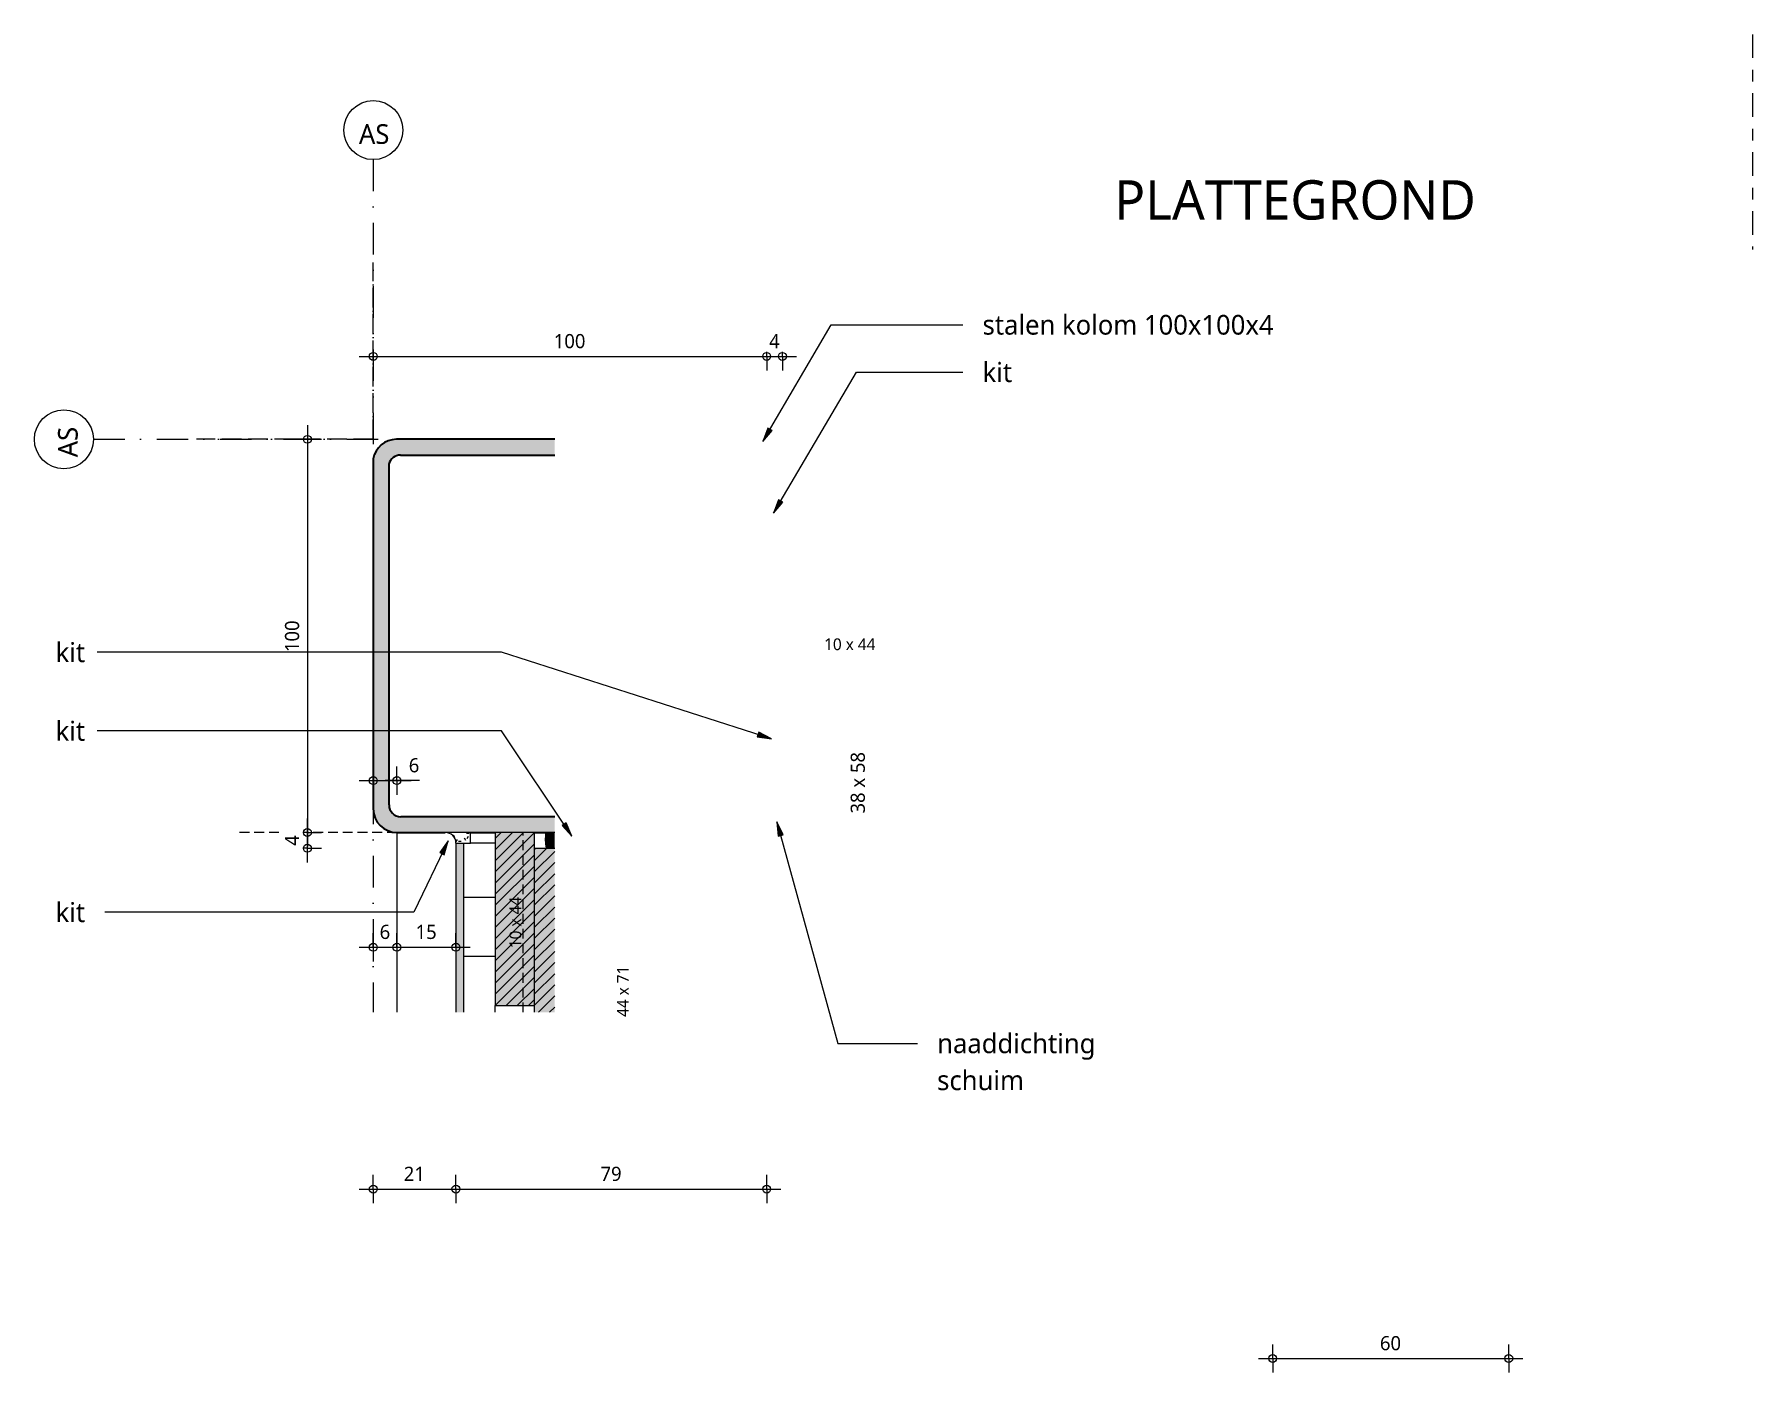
# Model space of a CAD drawing. Header units: millimetres. Extents: x 2457 to 4349, y 3067 to 7524.
# Drawn here: x 2690.7 to 3127.5, y 7184.1 to 7524.4 of the extents above; entities that cross this region are included whole.
import ezdxf

# ---------------------------------------------------------------- set-up
doc = ezdxf.new("R2010")
doc.units = ezdxf.units.MM
for name, pattern in [('MV_center', [15, 6, -3, 3, -3]), ('MV_hartlijn_staal', [6.6, 5, -0.8, 0, -0.8]), ('MV_hidden', [3.75, 2.5, -1.25]), ('MV_stramien', [16, 8, -4, 0, -4])]:
    doc.linetypes.add(name, pattern=pattern)
for name, color, linetype, lineweight in [('A-ANNO-DIMS', 211, 'Continuous', 13), ('A-ANNO-DIMS-2', 211, 'Continuous', 13), ('A-ANNO-NOTE', 131, 'Continuous', 18), ('A-DETL', 90, 'Continuous', 13), ('A-DETL-GENF', 92, 'Continuous', 18), ('A-DETL-MEDM', 33, 'Continuous', 25), ('G-ANNO-TEXT', 231, 'Continuous', 13)]:
    doc.layers.add(name, color=color, linetype=linetype, lineweight=lineweight)
doc.styles.add('Segoe UI', font='segoeui.ttf', dxfattribs={"height": 3})
doc.styles.add('Segoe UI_1', font='segoeui.ttf', dxfattribs={"height": 3.6})
doc.styles.add('Segoe UI_3', font='segoeui.ttf', dxfattribs={"height": 5})
doc.styles.add('Segoe UI_4', font='segoeui.ttf', dxfattribs={"height": 10})
doc.dimstyles.new('1_8_mm', dxfattribs={"dimscale": 304.8, "dimtxt": 3.77051, "dimasz": 0.006562, "dimexe": 0.011811, "dimexo": 0.0625, "dimgap": 0.003281, "dimtad": 1, "dimdec": 0, "dimzin": 0, "dimdsep": 46, "dimtxsty": 'Segoe UI_1', "dimblk1": 'DOTBLANK', "dimblk2": 'DOTBLANK', "dimsah": 1, "dimcen": 0.09, "dimdle": 0.011811, "dimazin": 0, "dimtfac": 1, "dimtdec": 4, "dimtix": 1, "dimtmove": 0, "dimatfit": 3, "dimfxl": 0.011811, "dimfxlon": 1, "dimtvp": 1, "dimtfill": 1, "dimtolj": 1, "dimtzin": 0, "dimarcsym": 2})
doc.dimstyles.new('1_8_mm_1', dxfattribs={"dimscale": 304.8, "dimtxt": 3.77051, "dimasz": 0.006562, "dimexe": 0.011811, "dimexo": 0.0625, "dimgap": 0.003281, "dimtad": 1, "dimdec": 0, "dimzin": 0, "dimdsep": 46, "dimtxsty": 'Segoe UI_1', "dimblk1": 'DOTBLANK', "dimblk2": 'DOTBLANK', "dimsah": 1, "dimcen": 0.09, "dimdle": 0.011811, "dimazin": 0, "dimtfac": 1, "dimtdec": 4, "dimtix": 1, "dimtmove": 1, "dimatfit": 3, "dimfxl": 0.011811, "dimfxlon": 1, "dimtvp": 1, "dimtfill": 1, "dimtolj": 1, "dimtzin": 0, "dimarcsym": 2})

# ---------------------------------------------------------------- blocks, each defined once
blk = doc.blocks.new('00 plaatmateriaal1 - d_10 mm-3252134-Details Strandbaak Strandhuis 2_0')
at = {"layer": 'A-DETL-GENF', "lineweight": 13}
h = blk.add_hatch(dxfattribs=at)
h.set_pattern_fill('FP_1', color=256, style=0, pattern_type=2)
h.set_pattern_definition([(270, (0, 0), (-15, -9e-16), [])])
h.paths.add_polyline_path([(219.9, 8), (219.9, 0), (262.92, 0), (262.92, 8), (221.59, 8)])
at = {"layer": 'A-DETL-MEDM', "lineweight": 18}
for p, q in [((262.92, 0), (262.92, 6.25)), ((219.9, 0), (221.59, 0))]:
    blk.add_line(p, q, dxfattribs=at)
blk = doc.blocks.new('00 hout_rechthoekig_sls - Vuren 10x44-V1-Details Strandbaak Strandhuis 2_0')
at = {"layer": 'A-DETL-GENF', "lineweight": 13}
blk.add_hatch(color=256, dxfattribs=at).paths.add_polyline_path([(44, 10), (0, 10), (0, 0), (44, 0)])
at = {"layer": 'A-DETL-MEDM', "lineweight": 13}
h = blk.add_hatch(dxfattribs=at)
h.set_pattern_fill('FP_5', color=256, style=0, pattern_type=2)
h.set_pattern_definition([(135, (7321.405, -2807.885), (-1.41421356, -1.41421356), [])])
h.paths.add_polyline_path([(44, 10), (0, 10), (0, 0), (44, 0)])
at = {"layer": 'A-DETL-MEDM', "lineweight": 18}
for p, q in [((3.97, 10), (0, 10)), ((0, 10), (0, 0)), ((3.97, 10), (0, 10)), ((44, 10), (3.97, 10)), ((44, 10), (3.97, 10)), ((44, 0), (44, 10)), ((44, 0), (44, 10)), ((44, 0), (44, 10)), ((0, 0), (44, 0))]:
    blk.add_line(p, q, dxfattribs=at)
blk = doc.blocks.new('NLRS_00_DI_maskeer - Type 1-4234786-Details Strandbaak Strandhuis 2_0')
at = {"layer": 'A-DETL-GENF', "linetype": 'MV_center'}
blk.add_line((-100, 0), (-45.26, 0), dxfattribs=at)
blk = doc.blocks.new('00 hout_rechthoekig_sls - Vuren 44x71-3186835-Details Strandbaak Strandhuis 2_0')
at = {"layer": 'A-DETL-GENF', "lineweight": 13}
blk.add_hatch(color=256, dxfattribs=at).paths.add_polyline_path([(41.72, -38.87), (0, -38.87), (0, -44), (41.72, -44), (41.72, -40.43)])
at = {"layer": 'A-DETL-MEDM', "lineweight": 13}
h = blk.add_hatch(dxfattribs=at)
h.set_pattern_fill('FP_8', color=256, style=0, pattern_type=2)
h.set_pattern_definition([(135, (7317.43, -2861.885), (-1.41421356, -1.41421356), [])])
h.paths.add_polyline_path([(41.72, -38.87), (0, -38.87), (0, -44), (41.72, -44), (41.72, -40.43)])
at = {"layer": 'A-DETL-MEDM', "lineweight": 18}
for p, q in [((0, -41.03), (0, -38.87)), ((0, -44), (0, -41.03)), ((41.72, -44), (0, -44)), ((41.72, -44), (0, -44))]:
    blk.add_line(p, q, dxfattribs=at)
blk = doc.blocks.new('DIMBLOCK9-Details Strandbaak Strandhuis 2_0')
at = {"layer": 'A-ANNO-DIMS-2'}
for p, q in [((2760.14, 7425.03), (2760.14, 7317.83)), ((2760.14, 7421.43), (2756.54, 7421.43)), ((2760.14, 7421.43), (2763.74, 7421.43)), ((2760.14, 7321.43), (2756.54, 7321.43)), ((2760.14, 7321.43), (2763.74, 7321.43))]:
    blk.add_line(p, q, dxfattribs=at)
for centre in [(2760.14, 7421.43), (2760.14, 7321.43)]:
    blk.add_circle(centre, 1, dxfattribs=at)
at = {"layer": 'A-ANNO-DIMS-2', "color": 0, "insert": (2754.44, 7367.32), "char_height": 3.6, "width": 9.8719, "attachment_point": 1, "rotation": 90, "line_spacing_factor": 1.142579, "style": 'Segoe UI_1', "bg_fill": 3, "box_fill_scale": 1.25, "bg_fill_color": 9, "bg_fill_true_color": 13158600, "bg_fill_transparency": 0}
blk.add_mtext('100', dxfattribs=at)
blk = doc.blocks.new('_DotBlank')
at = {"color": 0, "linetype": 'ByBlock', "lineweight": -2}
blk.add_line((-0.5, 0), (-1, 0), dxfattribs=at)
blk.add_circle((0, 0), 0.5, dxfattribs=at)
blk = doc.blocks.new('DIMBLOCK25-Details Strandbaak Strandhuis 2_0')
at = {"layer": 'A-ANNO-DIMS-2'}
for p, q in [((2773.29, 7442.51), (2880.49, 7442.51)), ((2776.89, 7442.51), (2776.89, 7446.11)), ((2776.89, 7442.51), (2776.89, 7438.91)), ((2876.89, 7442.51), (2876.89, 7446.11)), ((2876.89, 7442.51), (2876.89, 7438.91))]:
    blk.add_line(p, q, dxfattribs=at)
for centre in [(2776.89, 7442.51), (2876.89, 7442.51)]:
    blk.add_circle(centre, 1, dxfattribs=at)
at = {"layer": 'A-ANNO-DIMS-2', "color": 0, "insert": (2822.77, 7448.21), "char_height": 3.6, "width": 9.8719, "attachment_point": 1, "line_spacing_factor": 1.142579, "style": 'Segoe UI_1', "bg_fill": 3, "box_fill_scale": 1.25, "bg_fill_color": 9, "bg_fill_true_color": 13158600, "bg_fill_transparency": 0}
blk.add_mtext('100', dxfattribs=at)
blk = doc.blocks.new('DIMBLOCK30-Details Strandbaak Strandhuis 2_0')
at = {"layer": 'A-ANNO-DIMS-2'}
for p, q in [((2776.89, 7334.63), (2776.89, 7338.23)), ((2782.89, 7334.63), (2782.89, 7338.23)), ((2773.29, 7334.63), (2786.49, 7334.63)), ((2776.89, 7334.63), (2776.89, 7331.03)), ((2781.91, 7334.63), (2779.89, 7334.63)), ((2788.65, 7334.63), (2781.91, 7334.63)), ((2782.89, 7334.63), (2782.89, 7331.03))]:
    blk.add_line(p, q, dxfattribs=at)
for centre in [(2776.89, 7334.63), (2782.89, 7334.63)]:
    blk.add_circle(centre, 1, dxfattribs=at)
at = {"layer": 'A-ANNO-DIMS-2', "color": 0, "insert": (2785.91, 7340.33), "char_height": 3.6, "width": 3.2906, "attachment_point": 1, "line_spacing_factor": 1.142579, "style": 'Segoe UI_1', "bg_fill": 3, "box_fill_scale": 1.25, "bg_fill_color": 9, "bg_fill_true_color": 13158600, "bg_fill_transparency": 0}
blk.add_mtext('6', dxfattribs=at)
blk = doc.blocks.new('DIMBLOCK36-Details Strandbaak Strandhuis 2_0')
at = {"layer": 'A-ANNO-DIMS-2'}
for p, q in [((2776.89, 7230.73), (2776.89, 7234.33)), ((2797.89, 7230.73), (2797.89, 7234.33)), ((2773.29, 7230.73), (2797.89, 7230.73)), ((2776.89, 7230.73), (2776.89, 7227.13)), ((2797.89, 7230.73), (2797.89, 7227.13))]:
    blk.add_line(p, q, dxfattribs=at)
for centre in [(2776.89, 7230.73), (2797.89, 7230.73)]:
    blk.add_circle(centre, 1, dxfattribs=at)
at = {"layer": 'A-ANNO-DIMS-2', "color": 0, "insert": (2784.64, 7236.42), "char_height": 3.6, "width": 6.5813, "attachment_point": 1, "line_spacing_factor": 1.142579, "style": 'Segoe UI_1', "bg_fill": 3, "box_fill_scale": 1.25, "bg_fill_color": 9, "bg_fill_true_color": 13158600, "bg_fill_transparency": 0}
blk.add_mtext('21', dxfattribs=at)
blk = doc.blocks.new('DIMBLOCK37-Details Strandbaak Strandhuis 2_0')
at = {"layer": 'A-ANNO-DIMS-2'}
for p, q in [((2797.89, 7230.73), (2797.89, 7234.33)), ((2876.89, 7230.73), (2876.89, 7234.33)), ((2797.89, 7230.73), (2880.49, 7230.73)), ((2797.89, 7230.73), (2797.89, 7227.13)), ((2876.89, 7230.73), (2876.89, 7227.13))]:
    blk.add_line(p, q, dxfattribs=at)
for centre in [(2797.89, 7230.73), (2876.89, 7230.73)]:
    blk.add_circle(centre, 1, dxfattribs=at)
at = {"layer": 'A-ANNO-DIMS-2', "color": 0, "insert": (2834.64, 7236.42), "char_height": 3.6, "width": 6.5813, "attachment_point": 1, "line_spacing_factor": 1.142579, "style": 'Segoe UI_1', "bg_fill": 3, "box_fill_scale": 1.25, "bg_fill_color": 9, "bg_fill_true_color": 13158600, "bg_fill_transparency": 0}
blk.add_mtext('79', dxfattribs=at)
blk = doc.blocks.new('DIMBLOCK38-Details Strandbaak Strandhuis 2_0')
at = {"layer": 'A-ANNO-DIMS-2'}
for p, q in [((2776.89, 7292.25), (2776.89, 7295.85)), ((2782.89, 7292.25), (2782.89, 7295.85)), ((2773.29, 7292.25), (2782.89, 7292.25)), ((2776.89, 7292.25), (2776.89, 7288.65)), ((2782.89, 7292.25), (2782.89, 7288.65))]:
    blk.add_line(p, q, dxfattribs=at)
for centre in [(2776.89, 7292.25), (2782.89, 7292.25)]:
    blk.add_circle(centre, 1, dxfattribs=at)
at = {"layer": 'A-ANNO-DIMS-2', "color": 0, "insert": (2778.51, 7297.95), "char_height": 3.6, "width": 3.2906, "attachment_point": 1, "line_spacing_factor": 1.142579, "style": 'Segoe UI_1', "bg_fill": 3, "box_fill_scale": 1.25, "bg_fill_color": 9, "bg_fill_true_color": 13158600, "bg_fill_transparency": 0}
blk.add_mtext('6', dxfattribs=at)
blk = doc.blocks.new('DIMBLOCK39-Details Strandbaak Strandhuis 2_0')
at = {"layer": 'A-ANNO-DIMS-2'}
for p, q in [((2782.89, 7292.25), (2782.89, 7295.85)), ((2797.89, 7292.25), (2797.89, 7295.85)), ((2782.89, 7292.25), (2801.49, 7292.25)), ((2782.89, 7292.25), (2782.89, 7288.65)), ((2797.89, 7292.25), (2797.89, 7288.65))]:
    blk.add_line(p, q, dxfattribs=at)
for centre in [(2782.89, 7292.25), (2797.89, 7292.25)]:
    blk.add_circle(centre, 1, dxfattribs=at)
at = {"layer": 'A-ANNO-DIMS-2', "color": 0, "insert": (2787.64, 7297.95), "char_height": 3.6, "width": 6.5813, "attachment_point": 1, "line_spacing_factor": 1.142579, "style": 'Segoe UI_1', "bg_fill": 3, "box_fill_scale": 1.25, "bg_fill_color": 9, "bg_fill_true_color": 13158600, "bg_fill_transparency": 0}
blk.add_mtext('15', dxfattribs=at)
blk = doc.blocks.new('DIMBLOCK53-Details Strandbaak Strandhuis 2_0')
at = {"layer": 'A-ANNO-DIMS-2'}
for p, q in [((2760.14, 7313.83), (2760.14, 7325.03)), ((2760.14, 7321.43), (2756.54, 7321.43)), ((2760.14, 7321.43), (2763.74, 7321.43)), ((2760.14, 7317.43), (2756.54, 7317.43)), ((2760.14, 7317.43), (2763.74, 7317.43))]:
    blk.add_line(p, q, dxfattribs=at)
for centre in [(2760.14, 7321.43), (2760.14, 7317.43)]:
    blk.add_circle(centre, 1, dxfattribs=at)
at = {"layer": 'A-ANNO-DIMS-2', "color": 0, "insert": (2754.44, 7318.06), "char_height": 3.6, "width": 3.2906, "attachment_point": 1, "rotation": 90, "line_spacing_factor": 1.142579, "style": 'Segoe UI_1', "bg_fill": 3, "box_fill_scale": 1.25, "bg_fill_color": 9, "bg_fill_true_color": 13158600, "bg_fill_transparency": 0}
blk.add_mtext('4', dxfattribs=at)
blk = doc.blocks.new('DIMBLOCK54-Details Strandbaak Strandhuis 2_0')
at = {"layer": 'A-ANNO-DIMS-2'}
for p, q in [((2873.29, 7442.51), (2884.49, 7442.51)), ((2876.89, 7442.51), (2876.89, 7446.11)), ((2876.89, 7442.51), (2876.89, 7438.91)), ((2880.89, 7442.51), (2880.89, 7446.11)), ((2880.89, 7442.51), (2880.89, 7438.91))]:
    blk.add_line(p, q, dxfattribs=at)
for centre in [(2876.89, 7442.51), (2880.89, 7442.51)]:
    blk.add_circle(centre, 1, dxfattribs=at)
at = {"layer": 'A-ANNO-DIMS-2', "color": 0, "insert": (2877.51, 7448.21), "char_height": 3.6, "width": 3.2906, "attachment_point": 1, "line_spacing_factor": 1.142579, "style": 'Segoe UI_1', "bg_fill": 3, "box_fill_scale": 1.25, "bg_fill_color": 9, "bg_fill_true_color": 13158600, "bg_fill_transparency": 0}
blk.add_mtext('4', dxfattribs=at)
blk = doc.blocks.new('DIMBLOCK68-Details Strandbaak Strandhuis 2_0')
at = {"layer": 'A-ANNO-DIMS-2'}
for p, q in [((3005.51, 7187.65), (3005.51, 7191.25)), ((3065.51, 7187.65), (3065.51, 7191.25)), ((3001.91, 7187.65), (3069.11, 7187.65)), ((3005.51, 7187.65), (3005.51, 7184.05)), ((3065.51, 7187.65), (3065.51, 7184.05))]:
    blk.add_line(p, q, dxfattribs=at)
for centre in [(3005.51, 7187.65), (3065.51, 7187.65)]:
    blk.add_circle(centre, 1, dxfattribs=at)
at = {"layer": 'A-ANNO-DIMS-2', "color": 0, "insert": (3032.77, 7193.35), "char_height": 3.6, "width": 6.5813, "attachment_point": 1, "line_spacing_factor": 1.142579, "style": 'Segoe UI_1', "bg_fill": 3, "box_fill_scale": 1.25, "bg_fill_color": 9, "bg_fill_true_color": 13158600, "bg_fill_transparency": 0}
blk.add_mtext('60', dxfattribs=at)

msp = doc.modelspace()

# ---------------------------------------------------------------- hatches: boundary and pattern name
at = {"layer": 'A-DETL-GENF'}
for color, points in [(7, [(2797.52, 7321.43), (2823.01, 7321.43), (2823.01, 7325.43), (2783.89, 7325.43), (2783.11, 7325.53), (2782.39, 7325.83), (2781.76, 7326.31), (2781.29, 7326.93), (2780.99, 7327.65), (2780.89, 7328.43), (2780.89, 7415.14), (2781.11, 7415.76), (2781.47, 7416.32), (2781.95, 7416.79), (2782.51, 7417.14), (2783.14, 7417.36), (2783.8, 7417.43), (2823.01, 7417.43), (2823.01, 7421.43), (2782.8, 7421.43), (2781.41, 7421.27), (2780.1, 7420.79), (2778.93, 7420.01), (2777.97, 7418.99), (2777.28, 7417.77), (2776.89, 7416.43), (2776.89, 7327.43), (2777.09, 7325.88), (2777.69, 7324.43), (2778.64, 7323.19), (2779.89, 7322.23), (2781.33, 7321.63), (2782.89, 7321.43), (2797.09, 7321.43)]), (1, [(2820.85, 7317.43), (2823.01, 7317.43), (2823.01, 7321.43), (2820.79, 7321.43), (2820.61, 7319.43)]), (9, [(2799.89, 7275.71), (2799.89, 7318.73), (2797.89, 7318.73), (2797.89, 7275.71)])]:
    msp.add_hatch(color=color, dxfattribs=at).paths.add_polyline_path(points)
at = {"layer": 'A-DETL-GENF', "lineweight": 13}
h = msp.add_hatch(dxfattribs=at)
h.set_pattern_fill('FP_6', color=254, style=0, pattern_type=2)
h.set_pattern_definition([(0, (0, 0), (8.128, 2.032), [0.67056, -5.425, 0.67056, -5.425, -32.512]), (0, (0, 0), (8.128, 2.032), [-12.192, 0.67056, -11.521, 0.67056, -5.425, -14.224]), (0, (0, 0), (8.128, 2.032), [-30.48, 0.67056, -3.393, 0.67056, -9.489]), (120, (3.048, 1.016), (-5.8237636, 6.0230545), [0.67056, -5.425, 0.67056, -5.425, -32.512]), (120, (3.048, 1.016), (-5.8237636, 6.0230545), [-12.192, 0.67056, -11.521, 0.67056, -5.425, -14.224]), (120, (3.048, 1.016), (-5.8237636, 6.0230545), [-30.48, 0.67056, -3.393, 0.67056, -9.489]), (240, (4.064, 5.08), (-2.3042364, -8.0550545), [0.67056, -5.425, 0.67056, -5.425, -32.512]), (240, (4.064, 5.08), (-2.3042364, -8.0550545), [-12.192, 0.67056, -11.521, 0.67056, -5.425, -14.224]), (240, (4.064, 5.08), (-2.3042364, -8.0550545), [-30.48, 0.67056, -3.393, 0.67056, -9.489])])
h.paths.add_polyline_path([(2797.89, 7318.73), (2801.63, 7318.73), (2801.63, 7321.43), (2795.19, 7321.43), (2795.89, 7321.34), (2796.54, 7321.07), (2797.09, 7320.64), (2797.52, 7320.08), (2797.79, 7319.43)])
at = {"layer": 'G-ANNO-TEXT'}
for points in [[(2875.94, 7420.88), (2878.31, 7423.66), (2877.21, 7424.3)], [(2878.59, 7402.65), (2880.97, 7405.43), (2879.87, 7406.08)], [(2878.12, 7345.29), (2874.89, 7346.99), (2874.5, 7345.78)], [(2827.4, 7320.54), (2825.93, 7323.89), (2824.87, 7323.18)], [(2879.48, 7324.18), (2879.82, 7320.54), (2881.05, 7320.87)], [(2795.91, 7319.3), (2793.78, 7316.33), (2794.93, 7315.78)]]:
    msp.add_hatch(color=7, dxfattribs=at).paths.add_polyline_path(points)

# ---------------------------------------------------------------- linework, layer by layer
at = {"layer": 'A-DETL', "linetype": 'MV_stramien', "lineweight": 18}
for p, q in [((2776.89, 7492.57), (2776.89, 7275.71)), ((2705.74, 7421.43), (2823.01, 7421.43))]:
    msp.add_line(p, q, dxfattribs=at)
at = {"layer": 'A-DETL', "linetype": 'MV_hartlijn_staal'}
for q in [(2776.89, 7466.37), (2731.95, 7421.43)]:
    msp.add_line((2776.89, 7421.43), q, dxfattribs=at)
at = {"layer": 'A-DETL', "linetype": 'MV_hidden'}
msp.add_line((2782.89, 7321.43), (2741.95, 7321.43), dxfattribs=at)
at = {"layer": 'A-DETL'}
msp.add_line((2782.89, 7321.43), (2782.89, 7275.71), dxfattribs=at)
at = {"layer": 'A-DETL', "lineweight": 18}
for p, q in [((2801.63, 7321.43), (2795.19, 7321.43)), ((2801.63, 7318.73), (2801.63, 7321.43)), ((2823.01, 7321.43), (2820.79, 7321.43)), ((2797.89, 7318.73), (2797.89, 7275.71)), ((2797.89, 7318.73), (2801.63, 7318.73)), ((2799.89, 7275.71), (2799.89, 7318.73)), ((2820.85, 7317.43), (2823.01, 7317.43))]:
    msp.add_line(p, q, dxfattribs=at)
at = {"layer": 'A-DETL', "linetype": 'MV_hidden', "lineweight": 18}
msp.add_line((2814.95, 7275.71), (2814.95, 7321.43), dxfattribs=at)
at = {"layer": 'A-DETL', "lineweight": 18}
for centre in [(2776.89, 7500.07), (2698.24, 7421.43)]:
    msp.add_circle(centre, 7.5, dxfattribs=at)
for centre, radius, start, end in [((2795.19, 7318.73), 2.7, 0, 90), ((2830.18, 7319.59), 9.57, 168.8986, 193.0337)]:
    msp.add_arc(centre, radius, start, end, dxfattribs=at)
at = {"layer": 'A-DETL-MEDM'}
for p, q in [((2823.01, 7421.43), (2782.8, 7421.43)), ((2776.89, 7416.43), (2776.89, 7327.43)), ((2783.8, 7417.43), (2823.01, 7417.43)), ((2780.89, 7328.43), (2780.89, 7415.14)), ((2823.01, 7325.43), (2783.89, 7325.43)), ((2782.89, 7321.43), (2795.19, 7321.43)), ((2801.63, 7321.43), (2807.89, 7321.43)), ((2817.89, 7321.43), (2820.79, 7321.43))]:
    msp.add_line(p, q, dxfattribs=at)
for centre, radius, start, end in [((2782.8, 7415.43), 6, 90, 170.4059), ((2783.8, 7414.43), 3, 90, 166.416), ((2782.89, 7327.43), 6, 180, 270), ((2783.89, 7328.43), 3, 180, 270)]:
    msp.add_arc(centre, radius, start, end, dxfattribs=at)
at = {"layer": 'G-ANNO-TEXT', "color": 250}
for p, q in [((2875.94, 7420.88), (2893.32, 7450.56)), ((2893.32, 7450.56), (2926.76, 7450.56)), ((2899.7, 7438.5), (2926.76, 7438.5)), ((2877.21, 7424.3), (2875.94, 7420.88)), ((2875.94, 7420.88), (2878.31, 7423.66)), ((2878.31, 7423.66), (2877.21, 7424.3)), ((2879.87, 7406.08), (2878.59, 7402.65)), ((2878.59, 7402.65), (2880.97, 7405.43)), ((2880.97, 7405.43), (2879.87, 7406.08)), ((2878.12, 7345.29), (2809.51, 7367.26)), ((2827.4, 7320.54), (2809.51, 7347.26)), ((2874.89, 7346.99), (2874.5, 7345.78)), ((2878.12, 7345.29), (2874.89, 7346.99)), ((2874.5, 7345.78), (2878.12, 7345.29)), ((2825.93, 7323.89), (2824.87, 7323.18)), ((2824.87, 7323.18), (2827.4, 7320.54)), ((2827.4, 7320.54), (2825.93, 7323.89)), ((2879.48, 7324.18), (2879.82, 7320.54)), ((2881.05, 7320.87), (2879.48, 7324.18)), ((2879.48, 7324.18), (2894.99, 7267.8)), ((2879.82, 7320.54), (2881.05, 7320.87)), ((2795.91, 7319.3), (2787.21, 7301.14)), ((2795.91, 7319.3), (2793.78, 7316.33)), ((2793.78, 7316.33), (2794.93, 7315.78)), ((2794.93, 7315.78), (2795.91, 7319.3)), ((2708.82, 7301.14), (2708.68, 7301.14)), ((2787.21, 7301.14), (2708.82, 7301.14)), ((2894.99, 7267.8), (2915.22, 7267.8))]:
    msp.add_line(p, q, dxfattribs=at)

# ---------------------------------------------------------------- block references
at = {"layer": 'A-DETL-GENF', "linetype": 'MV_center', "rotation": 270}
msp.add_blockref('NLRS_00_DI_maskeer - Type 1-4234786-Details Strandbaak Strandhuis 2_0', (3127.51, 7424.43), dxfattribs=at)
at = {"layer": 'A-DETL-MEDM', "lineweight": 13}
for name, p, rotation in [('00 hout_rechthoekig_sls - Vuren 10x44-V1-Details Strandbaak Strandhuis 2_0', (2807.89, 7321.41), 269.9999999999998), ('00 hout_rechthoekig_sls - Vuren 44x71-3186835-Details Strandbaak Strandhuis 2_0', (2861.89, 7317.43), 269.9999999999993)]:
    msp.add_blockref(name, p, dxfattribs=dict(at, rotation=rotation))
at = {"layer": 'A-DETL-MEDM', "lineweight": 18, "rotation": 89.99999999999896}
msp.add_blockref('00 plaatmateriaal1 - d_10 mm-3252134-Details Strandbaak Strandhuis 2_0', (2807.89, 7055.81), dxfattribs=at)

# ---------------------------------------------------------------- texts
at = {"layer": 'A-ANNO-NOTE', "lineweight": 13, "insert": (2891.49, 7370.81), "char_height": 3, "width": 16.1941, "attachment_point": 1, "style": 'Segoe UI'}
msp.add_mtext('10 x 44', dxfattribs=at)
at = {"layer": 'A-ANNO-NOTE', "lineweight": 13, "attachment_point": 1, "rotation": 90}
for s, insert, char_height, width, style in [('38 x 58', (2898.24, 7326.26), 3.6, 20.5232, 'Segoe UI_1'), ('10 x 44', (2811.51, 7292.01), 3, 16.1941, 'Segoe UI'), ('44 x 71', (2838.83, 7274.53), 3, 16.1941, 'Segoe UI')]:
    msp.add_mtext(s, dxfattribs=dict(at, insert=insert, char_height=char_height, width=width, style=style))
at = {"layer": 'G-ANNO-TEXT', "color": 7, "attachment_point": 1}
for s, insert, char_height, width, style in [('AS', (2773.25, 7501.57), 5, 9.9409, 'Segoe UI_3'), ('PLATTEGROND', (2965.23, 7487.32), 10, 117.2067, 'Segoe UI_4'), ('stalen kolom 100x100x4', (2931.76, 7453.06), 5, 90.751, 'Segoe UI_3'), ('kit', (2931.76, 7441), 5, 9.1392, 'Segoe UI_3'), ('kit', (2696.14, 7369.76), 5, 9.1392, 'Segoe UI_3'), ('kit', (2696.14, 7349.76), 5, 9.1392, 'Segoe UI_3'), ('kit', (2696.14, 7303.64), 5, 9.1392, 'Segoe UI_3'), ('naaddichting ', (2920.22, 7270.3), 5, 51.308, 'Segoe UI_3'), ('schuim', (2920.22, 7260.91), 5, 26.4557, 'Segoe UI_3')]:
    msp.add_mtext(s, dxfattribs=dict(at, insert=insert, char_height=char_height, width=width, style=style))
at = {"layer": 'G-ANNO-TEXT', "color": 7, "insert": (2696.75, 7416.87), "char_height": 5, "width": 9.9409, "attachment_point": 1, "rotation": 90, "style": 'Segoe UI_3'}
msp.add_mtext('AS', dxfattribs=at)

# ---------------------------------------------------------------- dimensions: what is measured, and where the dimension line sits
at = {"layer": 'A-ANNO-DIMS'}
for base, p1, p2, override, picture, middle in [((2797.89, 7230.73), (2776.89, 7234.33), (2797.89, 7234.33), {"dimpost": '<>', "dimfxl": 21}, 'DIMBLOCK36-Details Strandbaak Strandhuis 2_0', (2787.39, 7233.57)), ((3065.51, 7187.65), (3005.51, 7191.25), (3065.51, 7184.05), {"dimpost": '<>', "dimfxl": 60.430456}, 'DIMBLOCK68-Details Strandbaak Strandhuis 2_0', (3035.51, 7190.51))]:
    dim = msp.add_linear_dim(base=base, p1=p1, p2=p2, dimstyle='1_8_mm', override=override, dxfattribs=at)
    dim.commit()
    dim.dimension.update_dxf_attribs({"geometry": picture, "text_midpoint": middle})

# ---------------------------------------------------------------- next in the draw order: dimensions: what is measured, and where the dimension line sits
for base, p1, p2, override, picture, middle in [((2876.89, 7442.51), (2776.89, 7438.91), (2876.89, 7438.91), {"dimpost": '<>', "dimfxl": 100}, 'DIMBLOCK25-Details Strandbaak Strandhuis 2_0', (2826.89, 7445.38)), ((2782.89, 7292.25), (2776.89, 7295.85), (2782.89, 7295.85), {"dimpost": '<>', "dimfxl": 6}, 'DIMBLOCK38-Details Strandbaak Strandhuis 2_0', (2779.89, 7295.11)), ((2876.89, 7230.73), (2797.89, 7234.33), (2876.89, 7234.33), {"dimpost": '<>', "dimfxl": 79}, 'DIMBLOCK37-Details Strandbaak Strandhuis 2_0', (2837.39, 7233.59))]:
    dim = msp.add_linear_dim(base=base, p1=p1, p2=p2, dimstyle='1_8_mm', override=override, dxfattribs=at)
    dim.commit()
    dim.dimension.update_dxf_attribs({"geometry": picture, "text_midpoint": middle})
dim = msp.add_linear_dim(base=(2760.14, 7321.43), p1=(2763.74, 7421.43), p2=(2763.74, 7321.43), angle=90, dimstyle='1_8_mm', override={"dimpost": '<>', "dimfxl": 100}, dxfattribs=at)
dim.commit()
dim.dimension.update_dxf_attribs({"geometry": 'DIMBLOCK9-Details Strandbaak Strandhuis 2_0', "text_midpoint": (2757.26, 7371.43)})
dim = msp.add_linear_dim(base=(2782.89, 7334.63), p1=(2776.89, 7338.23), p2=(2782.89, 7331.03), dimstyle='1_8_mm_1', override={"dimpost": '<>', "dimfxl": 9.3723}, dxfattribs=at)
dim.commit()
dim.dimension.update_dxf_attribs({"geometry": 'DIMBLOCK30-Details Strandbaak Strandhuis 2_0', "text_midpoint": (2787.56, 7337.93), "dimtype": 160})

# ---------------------------------------------------------------- next in the draw order: linework, layer by layer
at = {"layer": 'G-ANNO-TEXT', "color": 250}
for p, q in [((2809.51, 7367.26), (2706.68, 7367.26)), ((2809.51, 7347.26), (2706.68, 7347.26))]:
    msp.add_line(p, q, dxfattribs=at)

# ---------------------------------------------------------------- next in the draw order: dimensions: what is measured, and where the dimension line sits
at = {"layer": 'A-ANNO-DIMS'}
for base, p1, p2, override, picture, middle in [((2880.89, 7442.51), (2876.89, 7438.91), (2880.89, 7438.91), {"dimpost": '<>', "dimfxl": 4}, 'DIMBLOCK54-Details Strandbaak Strandhuis 2_0', (2878.89, 7445.31)), ((2797.89, 7292.25), (2782.89, 7295.85), (2797.89, 7295.85), {"dimpost": '<>', "dimfxl": 15}, 'DIMBLOCK39-Details Strandbaak Strandhuis 2_0', (2790.39, 7295.12))]:
    dim = msp.add_linear_dim(base=base, p1=p1, p2=p2, dimstyle='1_8_mm', override=override, dxfattribs=at)
    dim.commit()
    dim.dimension.update_dxf_attribs({"geometry": picture, "text_midpoint": middle})
dim = msp.add_linear_dim(base=(2760.14, 7321.43), p1=(2763.74, 7317.43), p2=(2763.74, 7321.43), angle=90, dimstyle='1_8_mm', override={"dimpost": '<>', "dimfxl": 4}, dxfattribs=at)
dim.commit()
dim.dimension.update_dxf_attribs({"geometry": 'DIMBLOCK53-Details Strandbaak Strandhuis 2_0', "text_midpoint": (2757.34, 7319.43)})

# ---------------------------------------------------------------- next in the draw order: linework, layer by layer
at = {"layer": 'G-ANNO-TEXT', "color": 250}
msp.add_line((2878.59, 7402.65), (2899.7, 7438.5), dxfattribs=at)

doc.saveas('drawing.dxf')
